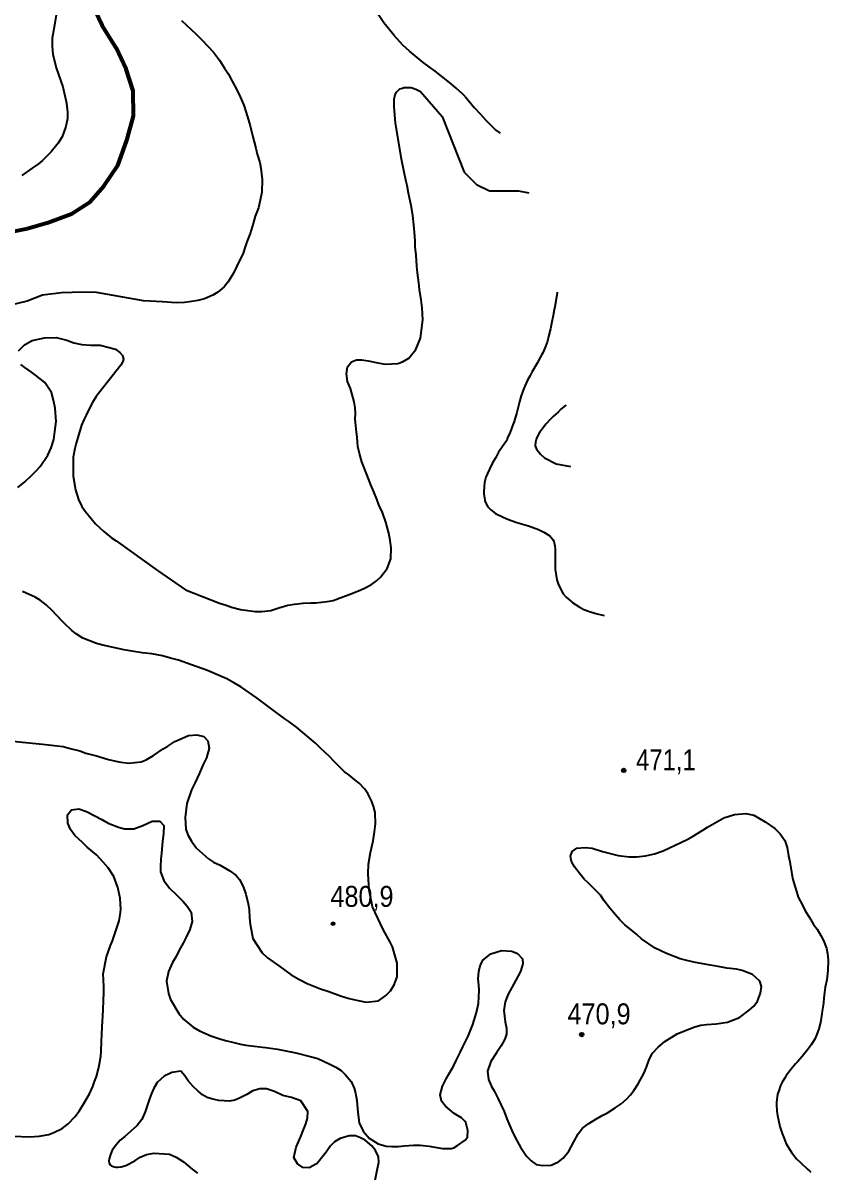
# Model space of a CAD drawing. Header units: metres. Extents: x 547833 to 556102, y 1844799 to 1850994.
# Drawn here: x 553641 to 554294, y 1848563 to 1849495 of the extents above; entities that cross this region are included whole.
import ezdxf

# ---------------------------------------------------------------- set-up
doc = ezdxf.new("R2010")
doc.units = ezdxf.units.M
doc.header["$LTSCALE"] = 6.8
for name, color, linetype, lineweight in [('1', 7, 'Continuous', 25), ('2', 7, 'Continuous', 53), ('3', 7, 'Continuous', 25), ('5', 7, 'Continuous', 13)]:
    doc.layers.add(name, color=color, linetype=linetype, lineweight=lineweight)

msp = doc.modelspace()

# ---------------------------------------------------------------- hatches: boundary and pattern name
at = {"layer": '5'}
for points in [[(554130.2, 1848888.53, 1), (554127.2, 1848888.53, 1)], [(553894.31, 1848764.17, 1), (553891.31, 1848764.17, 1)], [(554096.13, 1848674.16, 1), (554093.13, 1848674.16, 1)]]:
    msp.add_hatch(color=256, dxfattribs=at).paths.add_polyline_path(points)

# ---------------------------------------------------------------- linework, layer by layer
at = {"layer": '1'}
for points in [[(554000, 1849435.2), (553997.74, 1849437.35), (553992.64, 1849441.98), (553988.75, 1849445.65), (553975.77, 1849455.7), (553971.98, 1849458.43), (553965.77, 1849463.1), (553954.98, 1849471.98), (553949.52, 1849476.89), (553942.33, 1849484.6), (553934.06, 1849494.87), (553929.68, 1849501.48), (553928.15, 1849505.26), (553927.55, 1849510.56), (553929.78, 1849520.13), (553936.83, 1849528.98), (553940.57, 1849532.24), (553949.01, 1849535.73), (553953.9, 1849537.23), (553958.82, 1849538.37)], [(553668.53, 1849503.02), (553666.96, 1849493.21), (553665.01, 1849482.57), (553664.82, 1849475.91), (553665.52, 1849469.68), (553668.22, 1849458.46), (553673.59, 1849443.12), (553676.66, 1849429.89), (553677.51, 1849422.4), (553677.28, 1849417.48), (553676.12, 1849411.03), (553673.12, 1849402.64), (553669.77, 1849397.37), (553664.24, 1849390.42), (553660.27, 1849386.5), (553656.98, 1849383.44), (553653.83, 1849380.56), (553648.85, 1849377.15), (553640.2, 1849371.28)], [(553769.95, 1849496.8), (553781.58, 1849486.12), (553786.41, 1849481.14), (553795.75, 1849471.14), (553800.75, 1849464.6), (553804.79, 1849458.27), (553807.88, 1849453.25), (553810.87, 1849447.75), (553814.91, 1849440), (553817.52, 1849435.08), (553820.34, 1849428.3), (553823.31, 1849418.84), (553825.58, 1849411.36), (553827.4, 1849403.68), (553830.16, 1849393.25), (553831.35, 1849388.33), (553833.37, 1849381.62), (553834.35, 1849377.15), (553835.41, 1849367.79), (553834.98, 1849357.64), (553833.82, 1849351.19), (553832.31, 1849345.02), (553829.76, 1849338.26), (553828.08, 1849332.22), (553825.67, 1849324.21), (553823.46, 1849318.6), (553822.15, 1849314.82), (553819.54, 1849307.26), (553816.71, 1849301.57), (553814.64, 1849297.54), (553811.95, 1849292.03), (553807.7, 1849284.91), (553804.52, 1849280.92), (553799.33, 1849276.54), (553795.18, 1849274.18), (553788.43, 1849271.04), (553783.06, 1849269.65), (553776.24, 1849268.56), (553772.18, 1849268.1), (553765.43, 1849267.81), (553754.44, 1849268.61), (553744.43, 1849269.21), (553739.02, 1849269.55), (553731.6, 1849270.92), (553700.82, 1849276.22), (553689.84, 1849276.55), (553672.53, 1849275.9), (553657.22, 1849273.96), (553644.63, 1849269.27), (553627.9, 1849265.01)], [(553684.41, 1849153.97), (553683.31, 1849149.74), (553681.91, 1849142.63), (553682.08, 1849127.18), (553683.8, 1849116.16), (553686.42, 1849108.4), (553689.13, 1849102.55), (553691.6, 1849098.89), (553696.71, 1849092.83), (553700.18, 1849088.65), (553706.75, 1849082.29), (553713.17, 1849077.17), (553716.74, 1849074.89), (553750.42, 1849050.6), (553773.04, 1849035.04), (553800.62, 1849024.21), (553806.17, 1849022.63), (553810.47, 1849020.9), (553817.78, 1849019.05), (553823.71, 1849018.3), (553829.64, 1849017.55), (553835.18, 1849017.39), (553842.35, 1849018.2), (553848.9, 1849020.36), (553856.24, 1849022.46), (553861.5, 1849023.37), (553868.5, 1849024.32), (553874.81, 1849024.41), (553878.9, 1849024.55), (553887.94, 1849025.58), (553892.89, 1849026.46), (553900.79, 1849029.25), (553905.77, 1849031.23), (553913.49, 1849034.16), (553917.68, 1849036.21), (553923.95, 1849039.45), (553928.2, 1849042.3), (553931.35, 1849045.18), (553936.84, 1849052.44), (553939.77, 1849060.03), (553939.86, 1849069.04), (553939.18, 1849074.97), (553938.03, 1849081), (553935.76, 1849089.9), (553932.83, 1849097.62), (553930.04, 1849104.09), (553928.26, 1849108.63), (553925.86, 1849114.51), (553923.49, 1849120.09), (553920.15, 1849128.71), (553916.14, 1849138.99), (553914.29, 1849145.57), (553912.99, 1849151.42), (553912.32, 1849158.77), (553911.86, 1849162.82), (553911.22, 1849168.43), (553910.79, 1849173.6), (553911.06, 1849178.2), (553910.88, 1849182.6), (553910, 1849187.56), (553908.39, 1849193.38), (553906.89, 1849198.26), (553904.66, 1849204.01), (553903.78, 1849210.38), (553904.43, 1849215.82), (553907.92, 1849219.85), (553911.83, 1849221.56), (553916.23, 1849221.74), (553921.22, 1849220.88), (553929.16, 1849219.1), (553935.13, 1849218.04), (553945.31, 1849218.72), (553949.12, 1849219.94), (553954.31, 1849222.9), (553959.98, 1849230.01), (553963.84, 1849239.14), (553965.78, 1849254.04), (553965.14, 1849263.92), (553964.43, 1849270.15), (553962.99, 1849278.67), (553962.39, 1849283.97), (553961.47, 1849292.08), (553960.84, 1849297.69), (553960.16, 1849306.46), (553959.55, 1849313.18), (553959.47, 1849318.06), (553958.83, 1849325.1), (553958.47, 1849331.06), (553957.45, 1849338.68), (553956.36, 1849345.5), (553954.89, 1849352.91), (553954.12, 1849356.93), (553952.96, 1849362.96), (553951.98, 1849367.43), (553950.62, 1849373.9), (553948.48, 1849384.4), (553946.73, 1849394.31), (553943.49, 1849413.66), (553942.29, 1849427.19), (553942.47, 1849433.01), (553943.32, 1849436.77)], [(553943.32, 1849436.77), (553944.35, 1849438.83), (553946.06, 1849440.37), (553947.09, 1849441.4), (553949.14, 1849441.91), (553950.34, 1849442.43), (553953.42, 1849442.6), (553956.33, 1849442.43), (553960.09, 1849441.23), (553963.85, 1849439.17), (553981.36, 1849419.14), (553999.11, 1849373.98)], [(554000, 1849435.2), (554007.37, 1849426.29), (554012.45, 1849420.92), (554016.77, 1849416.05), (554019.7, 1849413.01), (554025.02, 1849408.06), (554028.33, 1849405.42)], [(553999.11, 1849373.98), (554009.13, 1849363.94), (554019.73, 1849358.62), (554043.3, 1849358.62), (554051.64, 1849357.08)], [(554074.68, 1849276.51), (554074.33, 1849274.1), (554072.84, 1849264.63), (554072.23, 1849262.09), (554071.35, 1849257.64), (554070.13, 1849250.97), (554069.23, 1849246.72), (554067.66, 1849240.51), (554066.69, 1849236.84), (554065.2, 1849232.51), (554062.91, 1849227.41), (554062.29, 1849225.95), (554060.99, 1849223.43), (554058.55, 1849218.8), (554054.22, 1849211.59), (554052.41, 1849208.42), (554050.61, 1849205.05), (554048.47, 1849200.35), (554046.98, 1849196.92), (554045.13, 1849191.47), (554043.99, 1849187.58), (554042.44, 1849181.17), (554041.9, 1849178.94), (554039.66, 1849171.66), (554038.6, 1849168.77), (554036.4, 1849162.89), (554034.46, 1849158.22), (554033.79, 1849156.26), (554033.12, 1849155.2), (554026.95, 1849146.78), (554025.68, 1849144.07), (554024.77, 1849142.48), (554022.3, 1849138.05), (554019.73, 1849132.81), (554018.16, 1849129.27), (554016.88, 1849126.55), (554015.72, 1849121.97), (554015.49, 1849118.78), (554015.11, 1849114.28), (554015.07, 1849112.9), (554015.86, 1849107.64), (554016.21, 1849106.3), (554018.43, 1849102.4), (554020.89, 1849099.91), (554024.67, 1849097.07), (554030.76, 1849094), (554035.23, 1849092.04), (554042.03, 1849089.64), (554051.44, 1849086.95), (554059.39, 1849084), (554063.8, 1849081.73), (554068.58, 1849078.81), (554071.19, 1849075.84), (554071.93, 1849074.54), (554072.85, 1849070.79), (554073.08, 1849067.94), (554073.15, 1849063.8), (554072.92, 1849059.72), (554072.91, 1849056.35), (554073.15, 1849051.53), (554073.53, 1849048.21), (554074.5, 1849043.18), (554075.46, 1849039.93), (554077.81, 1849034.85), (554079.64, 1849031.8), (554081.93, 1849029.09), (554083.47, 1849027.68), (554087.39, 1849024.56), (554092.63, 1849021.1), (554096.21, 1849019.14), (554100.04, 1849017.69), (554105.99, 1849015.79), (554112.76, 1849014.29)], [(553637.54, 1849229.02), (553642.38, 1849233.68), (553648.74, 1849237.4), (553658.62, 1849239.47), (553668.08, 1849239.59), (553676.85, 1849237.43), (553682.6, 1849235.4), (553689.09, 1849233.92), (553695.91, 1849233.59), (553703.82, 1849233.54), (553716.25, 1849230.39), (553719.8, 1849227.64), (553722.06, 1849225.05), (553722.71, 1849222.14), (553722.39, 1849220.2), (553720.61, 1849217.3), (553710.57, 1849204.62), (553705.63, 1849198.06), (553700.65, 1849191.81), (553697.72, 1849187.05), (553694.99, 1849181.85), (553692.57, 1849176.68), (553690.64, 1849172.83), (553688.75, 1849168.67), (553684.41, 1849153.97)], [(553637.16, 1849118.14), (553642.79, 1849122.72), (553648.36, 1849127.93), (553651.79, 1849131.16), (553655.28, 1849135.19), (553661.36, 1849144.25), (553664.15, 1849150.25), (553666.21, 1849157.11), (553667.24, 1849163.39), (553668.19, 1849171.71), (553667.3, 1849182.34), (553666.07, 1849188.99), (553664.43, 1849195.12), (553658.94, 1849203.19), (553651.47, 1849209.13), (553648.04, 1849211.58), (553642.87, 1849215.42), (553639.6, 1849217.73)], [(554081.68, 1849185.05), (554081.29, 1849184.68), (554077.69, 1849181.5), (554075.36, 1849179.25), (554071.78, 1849175.87), (554069.26, 1849173.6), (554065.56, 1849169.41), (554063.22, 1849166.46), (554060.38, 1849162.67), (554057.93, 1849158.03), (554057, 1849154.85), (554056.94, 1849151.86), (554057.84, 1849149.19), (554061.09, 1849144.99), (554064.49, 1849142.1), (554073.89, 1849137.12), (554085.5, 1849135.09)], [(553893.69, 1848895.68), (553889.56, 1848900.11), (553883.03, 1848906.16), (553878.59, 1848910.55), (553863.07, 1848923.47), (553856.86, 1848928.14), (553853.59, 1848930.45), (553845.33, 1848936.46), (553839.81, 1848940.57), (553831.17, 1848947.17), (553817.98, 1848956.26), (553812.74, 1848959.3), (553806.67, 1848962.71), (553800.84, 1848965.37), (553791.06, 1848969.47), (553778.06, 1848974.16), (553767.38, 1848977.84), (553760.86, 1848979.63), (553754.34, 1848981.41), (553745.78, 1848983.13), (553737.94, 1848983.98), (553729.59, 1848985.24), (553723, 1848986.23), (553714.58, 1848988.12), (553706.15, 1848990.01), (553700.78, 1848991.45), (553689.86, 1848995.9), (553684.41, 1848999.38), (553680.8, 1849001.97), (553674.58, 1849008.06), (553668.29, 1849014.77), (553665.45, 1849017.6), (553659.96, 1849022.82), (553655.27, 1849026.56), (553651.21, 1849028.94), (553640.88, 1849033.77)], [(553622.07, 1848913.31), (553657.13, 1848909.92), (553673.94, 1848907.88), (553679.48, 1848906.3), (553687.29, 1848904.34), (553692.38, 1848902.55), (553701.02, 1848900.21), (553710.66, 1848897.36), (553719.08, 1848895.47), (553726.78, 1848894.45), (553737.24, 1848895.47), (553741.15, 1848897.18), (553747.07, 1848900.69), (553754.99, 1848906.01), (553758.7, 1848908.17), (553764.58, 1848911.99), (553775.55, 1848916.87), (553782.27, 1848917.47), (553787.96, 1848916.07), (553791.19, 1848912.64), (553792.35, 1848906.61), (553790.08, 1848898.78), (553787.39, 1848893.26), (553784.15, 1848885.63), (553780.83, 1848878.62), (553777.87, 1848872.76), (553774.22, 1848861.77), (553772.82, 1848850.4), (553773.43, 1848840.84), (553774.9, 1848836.27), (553777.86, 1848831.08), (553781.96, 1848825.54), (553791.78, 1848816.86), (553795.88, 1848814.17), (553801.22, 1848811.62), (553808.99, 1848807.13), (553814.34, 1848803.16), (553816.91, 1848799.97), (553819.9, 1848794.47), (553822.2, 1848788.1), (553824.02, 1848780.41), (553824.69, 1848775.91), (553825.02, 1848768.84), (553825.58, 1848763.85), (553827.86, 1848752.11), (553835.34, 1848740.48), (553839.75, 1848736.4), (553849.53, 1848729.46), (553858.83, 1848722.62), (553865.08, 1848719.06), (553871.95, 1848715.58), (553882.53, 1848711.41), (553889.43, 1848709.03), (553898.96, 1848705.69), (553906, 1848703.49), (553913.15, 1848701.77), (553919.77, 1848700.47), (553929.74, 1848701.6), (553935.73, 1848705.91), (553939.39, 1848709.8), (553942.33, 1848714.56), (553944.74, 1848721.15), (553944.75, 1848732.2), (553941.05, 1848745.36), (553939.2, 1848749.1), (553933.6, 1848759.52), (553924.9, 1848777.79), (553922.1, 1848791.37), (553921.24, 1848804.54), (553921.6, 1848812.47), (553923.21, 1848821.97), (553925.3, 1848831.37), (553926.53, 1848838.61), (553927.21, 1848845.16), (553926.95, 1848854.45), (553925.58, 1848859.5), (553923.98, 1848863.9), (553920.95, 1848869.72), (553918.31, 1848873.52), (553914, 1848878.09), (553910.53, 1848880.85), (553905.5, 1848884.86), (553902.2, 1848887.49), (553893.69, 1848895.68)], [(553686.81, 1848612.11), (553691.47, 1848619.74), (553695.16, 1848626.16), (553697.96, 1848632.16), (553699.4, 1848636.11), (553700.85, 1848640.07), (553702.5, 1848646.41), (553703.46, 1848650.47), (553704.35, 1848656.57), (553704.69, 1848660.56), (553705.01, 1848668.8), (553705.35, 1848674.21), (553705.44, 1848680.38), (553706.15, 1848689.46), (553706.28, 1848693.9), (553706.6, 1848702.14), (553706.9, 1848707.86), (553706.96, 1848712.92), (553706.64, 1848718.57), (553706.38, 1848723.59), (553708.95, 1848737.15), (553712.33, 1848746.37), (553713.77, 1848750.33), (553715.67, 1848755.91), (553719.35, 1848766.59), (553720.24, 1848771.27), (553720.68, 1848775.74), (553720.11, 1848784.99), (553718.18, 1848793.62), (553714.98, 1848802.41), (553710.39, 1848809.47), (553706.39, 1848814.07), (553700.97, 1848820.09), (553693.47, 1848826.34), (553689.58, 1848830.01), (553683.4, 1848835.78), (553679.86, 1848840.59), (553677.7, 1848845.71), (553677.41, 1848852.47), (553680.72, 1848856.64), (553686.65, 1848857.31), (553692.72, 1848855.31), (553699.45, 1848851.65), (553705.31, 1848848.68), (553710.38, 1848845.79), (553718.8, 1848842.48), (553723.69, 1848841.14), (553731.28, 1848841.05), (553738.55, 1848843.77), (553746.2, 1848847.32), (553752.37, 1848847.23), (553755.6, 1848843.81), (553755.27, 1848836.98), (553754.52, 1848831.05), (553753.61, 1848821), (553752.99, 1848816.67), (553752.76, 1848810.33), (553752.91, 1848806.24), (553755.6, 1848799.28), (553760.25, 1848793.02), (553765.77, 1848787.48), (553771.12, 1848782.09), (553774.39, 1848778.35), (553777.62, 1848773.51), (553778.64, 1848765.89), (553776.54, 1848759.34), (553773.34, 1848752.81), (553771.58, 1848748.82), (553767.75, 1848742.23), (553765.43, 1848737.55), (553762.67, 1848732.66), (553759.4, 1848725.34), (553757.75, 1848717.57), (553759.37, 1848707.49), (553761.01, 1848702.78), (553767.69, 1848691.22), (553771.37, 1848686.59), (553779.35, 1848680.23), (553784.42, 1848677.33), (553793.58, 1848673.16), (553800.96, 1848670.68), (553805.54, 1848669.3), (553812.33, 1848667.86), (553817.71, 1848666.42), (553822.08, 1848665.49), (553840.31, 1848663.45), (553847.87, 1848662.26), (553862.56, 1848659.35), (553875.39, 1848656.22), (553880.46, 1848654.74), (553885.1, 1848652.74), (553890.27, 1848650.33), (553895.13, 1848647.88), (553899.4, 1848645.05), (553902.94, 1848641.66), (553907.53, 1848636.02), (553909.86, 1848630.76), (553911.12, 1848626.64), (553912.1, 1848620.75), (553912.7, 1848614.03), (553913.13, 1848608.86)], [(554117.52, 1848776.83), (554112.9, 1848782.78), (554109.7, 1848787.31), (554104.35, 1848792.7), (554100.08, 1848796.95), (554096.54, 1848800.34), (554093.24, 1848804.39), (554088.79, 1848810.2), (554086.25, 1848814.49), (554085.58, 1848819), (554086.89, 1848822.78), (554090.69, 1848825.42), (554097.42, 1848826.02), (554103, 1848825.55), (554111.35, 1848822.86), (554124.22, 1848819.43), (554133.02, 1848818.37), (554139.02, 1848818.42), (554146.36, 1848819.1), (554153.6, 1848820.71), (554160.56, 1848823.39), (554165.82, 1848825.72), (554174.96, 1848830.07), (554180.05, 1848832.55), (554184.51, 1848834.95), (554192.92, 1848840.16), (554196.76, 1848842.49), (554200.47, 1848844.65), (554209.81, 1848849.97), (554218.5, 1848852.69), (554227.72, 1848853.58), (554234.2, 1848852.11), (554243.33, 1848846.82), (554251.2, 1848841.4), (554255.48, 1848837.15), (554259.26, 1848831.58), (554261.15, 1848826.11), (554262.41, 1848819.14), (554263.43, 1848814.36), (554265.04, 1848804.28), (554265.99, 1848800.13), (554267.66, 1848793.69), (554269.1, 1848789.43), (554270.32, 1848785.62), (554273.73, 1848779.22), (554275.99, 1848774.58), (554279.29, 1848769.11), (554282.6, 1848763.64), (554285.72, 1848759.73), (554288.68, 1848754.54), (554290.7, 1848750.66), (554293.31, 1848744.33), (554294.12, 1848740), (554294.41, 1848734.66), (554294.25, 1848726.28), (554293.51, 1848718.73), (554292.1, 1848712.72), (554291.76, 1848710.49), (554291.01, 1848703.96), (554290.61, 1848699.65), (554289.75, 1848693.2), (554289.5, 1848691.09), (554288.23, 1848683.9), (554287.02, 1848678.81), (554285.03, 1848673.62), (554283.6, 1848670.48), (554280.76, 1848665.8), (554278.78, 1848663.09), (554275.65, 1848659.17), (554273.37, 1848656.53), (554269.6, 1848652.23), (554268.1, 1848650.57), (554264.43, 1848646.19), (554260.56, 1848640.89), (554259.63, 1848639.49), (554257.2, 1848635.55), (554255.81, 1848632.91), (554254.41, 1848628.68), (554253.54, 1848625.81), (554252.62, 1848619.06), (554252.71, 1848617.38), (554252.83, 1848611.94), (554253.43, 1848608.43), (554254.13, 1848604.84), (554255.41, 1848599.73), (554257.25, 1848593.99), (554258.91, 1848589.81), (554260.58, 1848585.63), (554264.97, 1848578.39), (554266.04, 1848576.83), (554268.9, 1848573.48), (554272.13, 1848570.37), (554273.59, 1848568.85), (554276.69, 1848566.03), (554277.91, 1848564.88), (554279.33, 1848563.75), (554280.55, 1848562.6)], [(554000, 1848668.05), (554002.49, 1848673), (554006.32, 1848682.43), (554009.18, 1848692.07), (554010.72, 1848699.35), (554011.05, 1848704.76), (554011.39, 1848710.16), (554011.24, 1848714.25), (554010.64, 1848719.55), (554011.08, 1848725.44), (554012.14, 1848729.99), (554014.45, 1848734.67), (554020.82, 1848739.81), (554029.51, 1848742.53), (554037.97, 1848741.75), (554042.44, 1848739.89), (554046.4, 1848735.61), (554046.86, 1848731.55), (554044.86, 1848725.48), (554041.24, 1848718.44), (554037.82, 1848712.37), (554034.96, 1848706.99), (554032.34, 1848700.85), (554031.42, 1848693.64), (554032.44, 1848684.6), (554033.49, 1848679.51), (554033.57, 1848674.62), (554032.3, 1848670.53), (554029.13, 1848665.12), (554025.36, 1848659.32), (554020.94, 1848652.35), (554018.19, 1848644.62), (554018.96, 1848637.76), (554021.33, 1848632.18), (554023.49, 1848628.48), (554026.52, 1848622.66), (554031.7, 1848611.73), (554033.93, 1848605.98), (554035.33, 1848602.03), (554038.01, 1848596.49), (554040.93, 1848590.19), (554044.94, 1848582.75), (554049.7, 1848575.55), (554053.45, 1848571.72), (554057.72, 1848568.88), (554063.02, 1848568.06), (554069.78, 1848568.36), (554075.8, 1848570.93), (554079.4, 1848574.03), (554084.13, 1848579.61), (554088.17, 1848587.18), (554091.69, 1848593.73), (554095.29, 1848598.25), (554100.37, 1848602.14), (554105.98, 1848605.62), (554111.17, 1848608.57), (554115.49, 1848610.8), (554121.69, 1848614.66), (554126.67, 1848618.07), (554131.27, 1848622.06), (554134.07, 1848625.22), (554136.97, 1848628.87), (554140.32, 1848634.14), (554144.88, 1848642.71), (554147.15, 1848647.71), (554149.29, 1848653.95), (554152.02, 1848659.15), (554156.51, 1848664.08), (554162.01, 1848668.5), (554172.04, 1848674.69), (554179.28, 1848677.72), (554186.24, 1848680.4), (554191.12, 1848681.9), (554195.8, 1848682.43), (554203.63, 1848683), (554212.95, 1848684.38), (554222.47, 1848688.14), (554230.5, 1848693.94), (554234.23, 1848697.21), (554237.24, 1848701.34), (554239.65, 1848707.93), (554240.47, 1848713.23), (554239.18, 1848717.67), (554233.07, 1848722.82), (554224.78, 1848726.3), (554220.1, 1848727.19), (554212.4, 1848728.21), (554205.16, 1848729.44), (554198.88, 1848730.47), (554185.5, 1848732.9), (554178.67, 1848734.65), (554174.44, 1848735.75), (554163.24, 1848739.85), (554154.22, 1848744.19), (554143.08, 1848751.93), (554139.22, 1848755.29), (554133.29, 1848760.3), (554129.64, 1848763.2), (554125.54, 1848767.31), (554121.93, 1848771.33), (554117.52, 1848776.83)], [(554000, 1848603.65), (553997.06, 1848606.69), (553991.13, 1848610.28), (553983.98, 1848616.26), (553980.85, 1848620.17), (553979.8, 1848625.26), (553981.52, 1848632.41), (553984.48, 1848638.27), (553986.73, 1848642.15), (553990.42, 1848648.57), (553992.59, 1848653.08), (553995.94, 1848659.78), (553998.11, 1848664.29), (554000, 1848668.05)], [(553633.38, 1848591.68), (553646.55, 1848591.12), (553654.38, 1848591.69), (553662.11, 1848593.2), (553666.19, 1848594.77), (553672.94, 1848597.9), (553677.86, 1848601.93), (553683.21, 1848607.59), (553686.81, 1848612.11)], [(553913.13, 1848608.86), (553914.15, 1848602.66), (553917.28, 1848595.91), (553922.04, 1848590.14), (553929.5, 1848585.61), (553935.88, 1848583.65), (553940.49, 1848583.39), (553945.69, 1848583.5), (553950.54, 1848583.89), (553958.06, 1848584.43), (553963.57, 1848584.58), (553970.78, 1848583.66), (553981.72, 1848581.79), (553985.66, 1848581.79), (553989.01, 1848581.79), (553990.79, 1848582.38), (553993.75, 1848584.15), (554000, 1848588.66)], [(554000, 1848588.66), (554001.84, 1848590.97), (554002.18, 1848596.38), (554000.64, 1848602.99), (554000, 1848603.65)]]:
    msp.add_lwpolyline(points, dxfattribs=at)
at = {"layer": '2'}
msp.add_lwpolyline([(553622.95, 1849323.92), (553645.06, 1849328.02), (553661.76, 1849333.09), (553680.67, 1849339.97), (553695.77, 1849349.72), (553706.88, 1849362.41), (553718.31, 1849379.18), (553725.46, 1849399.89), (553731.01, 1849419.57), (553730.74, 1849439.78), (553724.92, 1849457.39), (553716.93, 1849474.8), (553705.55, 1849492.89), (553697.12, 1849510.34)], dxfattribs=at)
at = {"layer": '3'}
msp.add_lwpolyline([(553927.04, 1848556.17), (553928.65, 1848564.22), (553929.95, 1848570.83), (553929.8, 1848574.9), (553927.3, 1848580.29), (553924.22, 1848583.88), (553918.96, 1848588.63), (553914.98, 1848590.39), (553911.17, 1848592), (553905.82, 1848592.02), (553898.67, 1848589.8), (553894.08, 1848587.23), (553890.84, 1848583.87), (553887.15, 1848578.89), (553883.05, 1848573.38), (553879.85, 1848569.71), (553873.32, 1848566.14), (553868.42, 1848566.37), (553863.99, 1848569.33), (553861.04, 1848574.51), (553862.78, 1848582.74), (553866.67, 1848591.52), (553868.49, 1848596.3), (553870.69, 1848601.9), (553872.06, 1848606.46), (553872.39, 1848611.85), (553866.71, 1848620.34), (553859.13, 1848623.26), (553852.05, 1848624.66), (553845.37, 1848628), (553838.97, 1848630.27), (553833.48, 1848630.12), (553827.82, 1848628.69), (553822.81, 1848625.6), (553817.01, 1848622.58), (553813.11, 1848620.88), (553808.93, 1848620.25), (553800.22, 1848620.68), (553795.21, 1848621.84), (553790.82, 1848623.08), (553786.95, 1848625.31), (553783.31, 1848628.21), (553779.26, 1848632), (553775.28, 1848636.59), (553772.61, 1848640.69), (553769.35, 1848644.42), (553762.06, 1848643.43), (553755.78, 1848640.52), (553750.05, 1848635.46), (553747.44, 1848630.76), (553745.41, 1848626.43), (553744, 1848622.18), (553742.22, 1848617.09), (553740.33, 1848611.53), (553737.71, 1848605.41), (553733.86, 1848600.56), (553728.72, 1848595.88), (553723.85, 1848591.55), (553720.09, 1848588.61), (553717.03, 1848585.11), (553713.62, 1848580.47), (553712.25, 1848576.82), (553711.13, 1848573.47), (553710.95, 1848571.46), (553711.21, 1848569.95), (553711.99, 1848568.52), (553713.2, 1848567.77), (553714.33, 1848567.09), (553716.49, 1848566.76), (553718.22, 1848566.76), (553720.81, 1848566.84), (553724.81, 1848567.89), (553731.91, 1848571.84), (553736.47, 1848574.72), (553741.58, 1848576.87), (553747.59, 1848578.03), (553760.13, 1848577.09), (553765.43, 1848574.85), (553771.38, 1848570.96), (553778.51, 1848565), (553782.8, 1848561.86)], dxfattribs=at)
at = {"layer": '5', "lineweight": 25}
for centre in [(554128.7, 1848888.53), (554094.63, 1848674.16)]:
    msp.add_circle(centre, 1.5, dxfattribs=at)
at = {"layer": '5'}
msp.add_circle((553892.81, 1848764.17), 1.5, dxfattribs=at)

# ---------------------------------------------------------------- texts
for s, width, p in [('471,1', 0.85, (554138.7, 1848888.53)), ('480,9', 0.9, (553890.7, 1848777.82)), ('470,9', 0.9, (554083.05, 1848682.52))]:
    msp.add_text(s, height=17, dxfattribs=dict(at, width=width)).set_placement(p)

doc.saveas('drawing.dxf')
